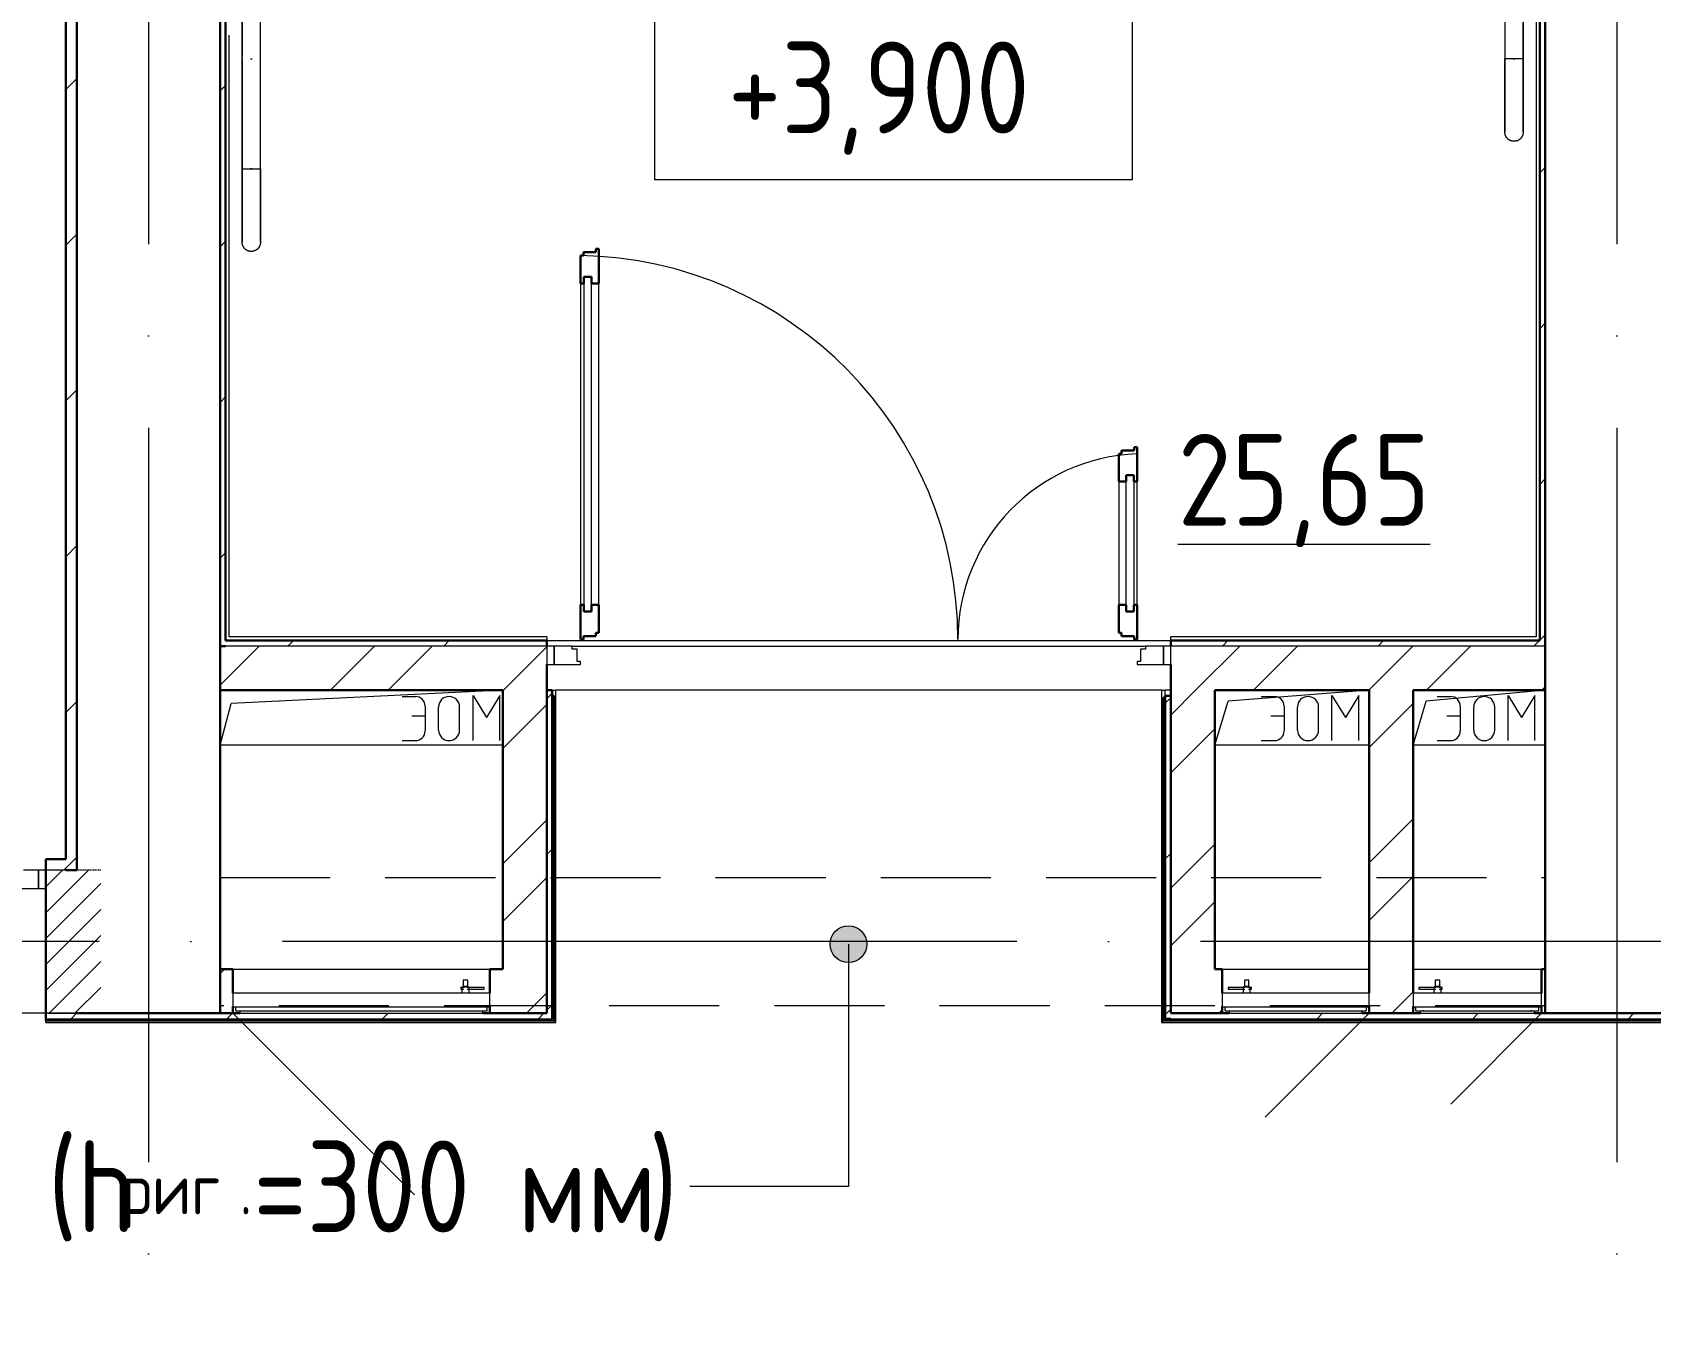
# Model space of a CAD drawing. Header units: millimetres. Extents: x -88595 to 880822, y -1054509 to -148035.
# Drawn here: x 285047 to 289455, y -275309 to -271775 of the extents above; entities that cross this region are included whole.
import ezdxf

# ---------------------------------------------------------------- set-up
doc = ezdxf.new("R2010")
doc.units = ezdxf.units.MM
for name, pattern in [('ADSK_Линия сетки', [25, 20, -2.5, 0, -2.5]), ('ADSK_Сверху', [4.5, 3, -1.5]), ('ADSK_Штриховая_ш2 п1_5', [4.5, 3, -1.5])]:
    doc.linetypes.add(name, pattern=pattern)
for name, color, linetype, lineweight in [('Аннотация', 7, 'Continuous', 20), ('Двери', 7, 'Continuous', 9), ('Лестницы', 7, 'Continuous', 9), ('Линии', 7, 'Continuous', 9), ('Марки помещений', 7, 'Continuous', 20), ('Оборудование', 7, 'Continuous', 18), ('Ограждение', 7, 'Continuous', 9), ('Оси', 7, 'Continuous', 9), ('Отметки', 7, 'Continuous', 9), ('Перекрытие', 7, 'Continuous', 18), ('Стены внутренние', 7, 'Continuous', 18), ('Стены наружные', 7, 'Continuous', 18), ('Стены штриховка', 7, 'Continuous', 9)]:
    doc.layers.add(name, color=color, linetype=linetype, lineweight=lineweight)
doc.layers.add('Двери открывание', color=7, linetype='Continuous', lineweight=9, true_color=0xc0c0c0)
doc.styles.add('GOST Common_2', font='GOST_Common.ttf', dxfattribs={"width": 0.9, "height": 350})
doc.styles.add('GOST Common_4', font='GOST_Common.ttf', dxfattribs={"width": 0.9, "height": 3.5})

# ---------------------------------------------------------------- blocks, each defined once
blk = doc.blocks.new('2 этаж')
at = {"layer": 'Аннотация', "lineweight": 9}
h = blk.add_hatch(color=256, dxfattribs=at)
edge = h.paths.add_edge_path()
edge.add_arc((316604.3, 653549.7), 50, 0, 360)
at = {"layer": 'Двери', "lineweight": 18, "true_color": 0xff0000}
h = blk.add_hatch(dxfattribs=at)
h.set_pattern_fill('FP_2', color=1, style=0, pattern_type=2)
h.set_pattern_definition([(45, (313727.5, 653556.506), (-35.3553, 35.3553), [])])
h.paths.add_polyline_path([(314417.5, 653361.5), (314567.5, 653361.5), (314567.5, 653751.5), (314417.5, 653751.5), (314417.5, 653539.2)])
h.paths.add_polyline_path([(313137.5, 653361.5), (313287.5, 653361.5), (313287.5, 653751.5), (313137.5, 653751.5)])
at = {"lineweight": 18}
for p, q in [((315662.5, 654241.5), (314923, 654204.8)), ((318022.5, 654241.5), (317638.5, 654211.6)), ((318502.5, 654241.5), (318178.5, 654211.6)), ((314892.5, 654091.5), (314923, 654204.8)), ((315388.5, 654224.2), (315425, 654224.2)), ((315451.1, 654198.1), (315451.1, 654130.3)), ((315487.6, 654132.9), (315487.6, 654195.5)), ((315545, 654132.9), (315545, 654195.5)), ((315581.5, 654226.8), (315618.1, 654166.8)), ((315581.5, 654104.2), (315581.5, 654226.8)), ((315654.6, 654226.8), (315618.1, 654166.8)), ((315654.6, 654104.2), (315654.6, 654226.8)), ((317602.5, 654091.5), (317638.5, 654211.6)), ((317728.5, 654224.2), (317765, 654224.2)), ((317791.1, 654198.1), (317791.1, 654130.3)), ((317827.6, 654132.9), (317827.6, 654195.5)), ((317885, 654132.9), (317885, 654195.5)), ((317921.5, 654226.8), (317958.1, 654166.8)), ((317921.5, 654104.2), (317921.5, 654226.8)), ((317994.6, 654226.8), (317958.1, 654166.8)), ((317994.6, 654104.2), (317994.6, 654226.8)), ((318142.5, 654091.5), (318178.5, 654211.6)), ((318208.5, 654224.2), (318245, 654224.2)), ((318271.1, 654198.1), (318271.1, 654130.3)), ((318307.6, 654132.9), (318307.6, 654195.5)), ((318365, 654132.9), (318365, 654195.5)), ((318401.5, 654226.8), (318438.1, 654166.8)), ((318401.5, 654104.2), (318401.5, 654226.8)), ((318474.6, 654226.8), (318438.1, 654166.8)), ((318474.6, 654104.2), (318474.6, 654226.8)), ((315414.6, 654172), (315451.1, 654172)), ((317754.6, 654172), (317791.1, 654172)), ((318234.6, 654172), (318271.1, 654172)), ((315388.5, 654104.2), (315425, 654104.2)), ((317728.5, 654104.2), (317765, 654104.2)), ((318208.5, 654104.2), (318245, 654104.2)), ((315662.5, 654091.5), (314892.5, 654091.5)), ((318022.5, 654091.5), (317602.5, 654091.5)), ((318502.5, 654091.5), (318142.5, 654091.5))]:
    blk.add_line(p, q, dxfattribs=at)
for centre, radius, start, end in [((315425, 654198.1), 26.1, 0, 90), ((315516.3, 654195.5), 28.7, 0, 180), ((317765, 654198.1), 26.1, 0, 90), ((317856.3, 654195.5), 28.7, 0, 180), ((318245, 654198.1), 26.1, 0, 90), ((318336.3, 654195.5), 28.7, 0, 180), ((315425, 654130.3), 26.1, 270, 0), ((315516.3, 654132.9), 28.7, 180, 0), ((317765, 654130.3), 26.1, 270, 0), ((317856.3, 654132.9), 28.7, 180, 0), ((318245, 654130.3), 26.1, 270, 0), ((318336.3, 654132.9), 28.7, 180, 0)]:
    blk.add_arc(centre, radius, start, end, dxfattribs=at)
at = {"layer": 'Аннотация', "lineweight": 20}
for p, q in [((316077, 655631.3), (316077, 656131.3)), ((317377, 656131.3), (317377, 655631.3)), ((317377, 655631.3), (316077, 655631.3))]:
    blk.add_line(p, q, dxfattribs=at)
at = {"layer": 'Аннотация', "lineweight": 9}
for p, q in [((316604.3, 653549.7), (316604.3, 652889.8)), ((316178.2, 652889.8), (316172.1, 652889.8)), ((316604.3, 652889.8), (316178.2, 652889.8))]:
    blk.add_line(p, q, dxfattribs=at)
blk.add_circle((316604.3, 653549.7), 50, dxfattribs=at)
at = {"layer": 'Двери', "lineweight": 30}
for p, q in [((315882.5, 655425.5), (315874.5, 655425.5)), ((315874.5, 655425.5), (315874.5, 655349.5)), ((315916.5, 655434.5), (315882.5, 655434.5)), ((315882.5, 655434.5), (315882.5, 655425.5)), ((315924.5, 655443.5), (315916.5, 655443.5)), ((315916.5, 655443.5), (315916.5, 655434.5)), ((315924.5, 655349.5), (315924.5, 655443.5)), ((315883.5, 655349.5), (315874.5, 655349.5)), ((315883.5, 655367.5), (315883.5, 655349.5)), ((315904.5, 655367.5), (315883.5, 655367.5)), ((315904.5, 655349.5), (315904.5, 655367.5)), ((315924.5, 655349.5), (315904.5, 655349.5)), ((317382.5, 654894.5), (317348.5, 654894.5)), ((317348.5, 654894.5), (317348.5, 654885.5)), ((317390.5, 654903.5), (317382.5, 654903.5)), ((317382.5, 654903.5), (317382.5, 654894.5)), ((317390.5, 654809.5), (317390.5, 654903.5)), ((317348.5, 654885.5), (317340.5, 654885.5)), ((317340.5, 654885.5), (317340.5, 654809.5)), ((317340.5, 654809.5), (317360.5, 654809.5)), ((317360.5, 654809.5), (317360.5, 654827.5)), ((317360.5, 654827.5), (317381.5, 654827.5)), ((317381.5, 654827.5), (317381.5, 654809.5)), ((317381.5, 654809.5), (317390.5, 654809.5)), ((315874.5, 654473.5), (315874.5, 654379.5)), ((315883.5, 654473.5), (315874.5, 654473.5)), ((315883.5, 654455.5), (315883.5, 654473.5)), ((315904.5, 654455.5), (315883.5, 654455.5)), ((315904.5, 654473.5), (315904.5, 654455.5)), ((315924.5, 654473.5), (315904.5, 654473.5)), ((315924.5, 654397.5), (315924.5, 654473.5)), ((317340.5, 654473.5), (317340.5, 654397.5)), ((317340.5, 654473.5), (317360.5, 654473.5)), ((317360.5, 654473.5), (317360.5, 654455.5)), ((317360.5, 654455.5), (317381.5, 654455.5)), ((317381.5, 654473.5), (317390.5, 654473.5)), ((317381.5, 654455.5), (317381.5, 654473.5)), ((317390.5, 654379.5), (317390.5, 654473.5)), ((315874.5, 654379.5), (315882.5, 654379.5)), ((315882.5, 654379.5), (315882.5, 654388.5)), ((315882.5, 654388.5), (315916.5, 654388.5)), ((315916.5, 654388.5), (315916.5, 654397.5)), ((315916.5, 654397.5), (315924.5, 654397.5)), ((317340.5, 654397.5), (317348.5, 654397.5)), ((317348.5, 654397.5), (317348.5, 654388.5)), ((317348.5, 654388.5), (317382.5, 654388.5)), ((317382.5, 654388.5), (317382.5, 654379.5)), ((317382.5, 654379.5), (317390.5, 654379.5))]:
    blk.add_line(p, q, dxfattribs=at)
at = {"layer": 'Двери'}
for p, q in [((315874.5, 655349.5), (315874.5, 654473.5)), ((315883.5, 655367.5), (315883.5, 654455.5)), ((315904.5, 655367.5), (315883.5, 655367.5)), ((315904.5, 654455.5), (315904.5, 655367.5)), ((315924.5, 654473.5), (315924.5, 655349.5)), ((317340.5, 654809.5), (317340.5, 654473.5)), ((317360.5, 654455.5), (317360.5, 654827.5)), ((317360.5, 654827.5), (317381.5, 654827.5)), ((317381.5, 654827.5), (317381.5, 654455.5)), ((317390.5, 654473.5), (317390.5, 654809.5)), ((315883.5, 654455.5), (315904.5, 654455.5)), ((317381.5, 654455.5), (317360.5, 654455.5)), ((315782.5, 654361.5), (315782.5, 654311.5)), ((315802.5, 654361.5), (315782.5, 654361.5)), ((315802.5, 654311.5), (315802.5, 654361.5)), ((315851.5, 654361.5), (315802.5, 654361.5)), ((315802.5, 654361.5), (315802.5, 654311.5)), ((315851.5, 654353.5), (315851.5, 654361.5)), ((315865.5, 654353.5), (315851.5, 654353.5)), ((315865.5, 654319.5), (315865.5, 654353.5)), ((317413.5, 654353.5), (317399.5, 654353.5)), ((317399.5, 654353.5), (317399.5, 654319.5)), ((317413.5, 654361.5), (317413.5, 654353.5)), ((317462.5, 654361.5), (317413.5, 654361.5)), ((317482.5, 654361.5), (317462.5, 654361.5)), ((317462.5, 654361.5), (317462.5, 654311.5)), ((317462.5, 654311.5), (317462.5, 654361.5)), ((317482.5, 654311.5), (317482.5, 654361.5)), ((315782.5, 654311.5), (315802.5, 654311.5)), ((315802.5, 654311.5), (315874.5, 654311.5)), ((315874.5, 654319.5), (315865.5, 654319.5)), ((315874.5, 654311.5), (315874.5, 654319.5)), ((317399.5, 654319.5), (317390.5, 654319.5)), ((317390.5, 654319.5), (317390.5, 654311.5)), ((317390.5, 654311.5), (317462.5, 654311.5)), ((317462.5, 654311.5), (317482.5, 654311.5)), ((314397.5, 653751.5), (314356.5, 653751.5)), ((314417.5, 653751.5), (314397.5, 653751.5)), ((314397.5, 653751.5), (314397.5, 653701.5)), ((314397.5, 653701.5), (314397.5, 653751.5)), ((314417.5, 653701.5), (314417.5, 653751.5)), ((314333.5, 653701.5), (314397.5, 653701.5)), ((314397.5, 653701.5), (314417.5, 653701.5))]:
    blk.add_line(p, q, dxfattribs=at)
at = {"layer": 'Двери', "linetype": 'ADSK_Штриховая_ш2 п1_5'}
for p, q in [((314567.5, 653751.5), (314417.5, 653751.5)), ((314417.5, 653751.5), (314417.5, 653361.5)), ((314417.5, 653361.5), (314567.5, 653361.5))]:
    blk.add_line(p, q, dxfattribs=at)
at = {"layer": 'Двери открывание'}
for centre, radius, start, end in [((315856.5, 654379.5), 1046, 0, 89.014), ((317408.5, 654379.5), 506, 92.0386, 180)]:
    blk.add_arc(centre, radius, start, end, dxfattribs=at)
at = {"layer": 'Лестницы'}
blk.add_line((315851.5, 654361.5), (317413.5, 654361.5), dxfattribs=at)
at = {"layer": 'Линии', "linetype": 'ADSK_Сверху', "ltscale": 100}
for p, q in [((314892.5, 653731.5), (318502.5, 653731.5)), ((318502.5, 653381.5), (314892.5, 653381.5))]:
    blk.add_line(p, q, dxfattribs=at)
at = {"layer": 'Оборудование'}
for p, q in [((315554.9, 653451.8), (315554.9, 653434.4)), ((315567.1, 653451.8), (315554.9, 653451.8)), ((315567.1, 653434.4), (315567.1, 653451.8)), ((317682.9, 653451.8), (317682.9, 653434.4)), ((317695.1, 653451.8), (317682.9, 653451.8)), ((317695.1, 653434.4), (317695.1, 653451.8)), ((318202.9, 653451.8), (318202.9, 653434.4)), ((318215.1, 653451.8), (318202.9, 653451.8)), ((318215.1, 653434.4), (318215.1, 653451.8)), ((314927.5, 653416.5), (314927.5, 653380.1)), ((315627.5, 653416.5), (314927.5, 653416.5)), ((315556.2, 653431.9), (315547.9, 653431.9)), ((315547.9, 653431.9), (315547.9, 653426.9)), ((315547.9, 653426.9), (315556.2, 653426.9)), ((315551.4, 653432.4), (315551.4, 653416.5)), ((315570.7, 653432.4), (315551.4, 653432.4)), ((315554.9, 653434.4), (315552.9, 653432.4)), ((315567.1, 653434.4), (315554.9, 653434.4)), ((315611.7, 653431.9), (315565.8, 653431.9)), ((315565.8, 653426.9), (315611.7, 653426.9)), ((315569.1, 653432.4), (315567.1, 653434.4)), ((315570.7, 653416.5), (315570.7, 653432.4)), ((315611.7, 653426.9), (315611.7, 653431.9)), ((315627.5, 653380.1), (315627.5, 653416.5)), ((317622.5, 653416.5), (317622.5, 653380.1)), ((318022.5, 653416.5), (317622.5, 653416.5)), ((317638.4, 653431.9), (317638.4, 653426.9)), ((317684.2, 653431.9), (317638.4, 653431.9)), ((317638.4, 653426.9), (317684.2, 653426.9)), ((317679.4, 653432.4), (317679.4, 653416.5)), ((317698.7, 653432.4), (317679.4, 653432.4)), ((317682.9, 653434.4), (317680.9, 653432.4)), ((317695.1, 653434.4), (317682.9, 653434.4)), ((317702.1, 653431.9), (317693.8, 653431.9)), ((317693.8, 653426.9), (317702.1, 653426.9)), ((317697.1, 653432.4), (317695.1, 653434.4)), ((317698.7, 653416.5), (317698.7, 653432.4)), ((317702.1, 653426.9), (317702.1, 653431.9)), ((318022.5, 653380.1), (318022.5, 653416.5)), ((318142.5, 653416.5), (318142.5, 653380.1)), ((318492.5, 653416.5), (318142.5, 653416.5)), ((318158.4, 653431.9), (318158.4, 653426.9)), ((318204.2, 653431.9), (318158.4, 653431.9)), ((318158.4, 653426.9), (318204.2, 653426.9)), ((318199.4, 653432.4), (318199.4, 653416.5)), ((318218.7, 653432.4), (318199.4, 653432.4)), ((318202.9, 653434.4), (318200.9, 653432.4)), ((318215.1, 653434.4), (318202.9, 653434.4)), ((318222.1, 653431.9), (318213.8, 653431.9)), ((318213.8, 653426.9), (318222.1, 653426.9)), ((318217.1, 653432.4), (318215.1, 653434.4)), ((318218.7, 653416.5), (318218.7, 653432.4)), ((318222.1, 653426.9), (318222.1, 653431.9)), ((318492.5, 653380.1), (318492.5, 653416.5)), ((314927.5, 653361.5), (315422.5, 652866.5)), ((314928.4, 653379.2), (315626.6, 653379.2)), ((314934.5, 653379.2), (314934.5, 653369.5)), ((314935.5, 653368.5), (315619.5, 653368.5)), ((314946.5, 653367), (314946.5, 653361.5)), ((314946.5, 653361.5), (315608.5, 653361.5)), ((315608.5, 653361.5), (315608.5, 653367)), ((315620.5, 653369.5), (315620.5, 653379.2)), ((317623.4, 653379.2), (318021.6, 653379.2)), ((317629.5, 653379.2), (317629.5, 653369.5)), ((317630.5, 653368.5), (318014.5, 653368.5)), ((317641.5, 653367), (317641.5, 653361.5)), ((317641.5, 653361.5), (318003.5, 653361.5)), ((318022.5, 653361.5), (317739.7, 653078.7)), ((318003.5, 653361.5), (318003.5, 653367)), ((318015.5, 653369.5), (318015.5, 653379.2)), ((318143.4, 653379.2), (318491.6, 653379.2)), ((318149.5, 653379.2), (318149.5, 653369.5)), ((318150.5, 653368.5), (318484.5, 653368.5)), ((318161.5, 653367), (318161.5, 653361.5)), ((318161.5, 653361.5), (318473.5, 653361.5)), ((318170.5, 653368.3), (318170.5, 653369.5)), ((318170.5, 653368.3), (318170.5, 653369.5)), ((318492.5, 653361.5), (318245, 653114)), ((318464.5, 653369.5), (318464.5, 653368.3)), ((318464.5, 653368.3), (318464.5, 653369.5)), ((318473.5, 653361.5), (318473.5, 653367)), ((318485.5, 653369.5), (318485.5, 653379.2))]:
    blk.add_line(p, q, dxfattribs=at)
for points, knots in [([(314927.5, 653380.1), (314927.5, 653380), (314927.5, 653379.9), (314927.6, 653379.7), (314927.8, 653379.5), (314927.9, 653379.3), (314928.1, 653379.3), (314928.2, 653379.2), (314928.3, 653379.2), (314928.4, 653379.2)], [-1, -1, -1, -1, -0.833333, -0.666667, -0.5, -0.333333, -0.25, -0.166667, 0, 0, 0, 0]), ([(314934.5, 653369.5), (314934.5, 653369.4), (314934.5, 653369.2), (314934.6, 653369), (314934.7, 653368.8), (314934.9, 653368.7), (314935, 653368.6), (314935.1, 653368.6), (314935.2, 653368.5), (314935.4, 653368.5), (314935.5, 653368.5)], [-1, -1, -1, -1, -0.833333, -0.666667, -0.541667, -0.416667, -0.333333, -0.25, -0.166667, 0, 0, 0, 0]), ([(314945, 653368.5), (314945.1, 653368.5), (314945.3, 653368.5), (314945.6, 653368.4), (314945.7, 653368.3), (314945.9, 653368.2), (314946.1, 653368.1), (314946.2, 653367.9), (314946.3, 653367.7), (314946.4, 653367.6), (314946.5, 653367.3), (314946.5, 653367.1), (314946.5, 653367)], [-1, -1, -1, -1, -0.833333, -0.75, -0.666667, -0.583333, -0.5, -0.416667, -0.333333, -0.25, -0.166667, 0, 0, 0, 0]), ([(315608.5, 653367), (315608.5, 653367.1), (315608.5, 653367.3), (315608.6, 653367.6), (315608.7, 653367.7), (315608.8, 653367.9), (315608.9, 653368.1), (315609.1, 653368.2), (315609.3, 653368.3), (315609.4, 653368.4), (315609.7, 653368.5), (315609.9, 653368.5), (315610, 653368.5)], [0, 0, 0, 0, 0.166667, 0.25, 0.333333, 0.416667, 0.5, 0.583333, 0.666667, 0.75, 0.833333, 1, 1, 1, 1]), ([(315619.5, 653368.5), (315619.6, 653368.5), (315619.8, 653368.5), (315619.9, 653368.6), (315620, 653368.6), (315620.1, 653368.7), (315620.3, 653368.8), (315620.4, 653369), (315620.5, 653369.2), (315620.5, 653369.4), (315620.5, 653369.5)], [0, 0, 0, 0, 0.166667, 0.25, 0.333333, 0.416667, 0.541667, 0.666667, 0.833333, 1, 1, 1, 1]), ([(315626.6, 653379.2), (315626.7, 653379.2), (315626.8, 653379.2), (315626.9, 653379.3), (315627.1, 653379.3), (315627.2, 653379.5), (315627.4, 653379.7), (315627.5, 653379.9), (315627.5, 653380), (315627.5, 653380.1)], [0, 0, 0, 0, 0.166667, 0.25, 0.333333, 0.5, 0.666667, 0.833333, 1, 1, 1, 1]), ([(317622.5, 653380.1), (317622.5, 653380), (317622.5, 653379.9), (317622.6, 653379.7), (317622.7, 653379.5), (317622.9, 653379.4), (317623, 653379.3), (317623.2, 653379.2), (317623.3, 653379.2), (317623.4, 653379.2)], [0, 0, 0, 0, 0.166667, 0.333333, 0.458333, 0.583333, 0.708333, 0.833333, 1, 1, 1, 1]), ([(317629.5, 653369.5), (317629.5, 653369.4), (317629.5, 653369.2), (317629.6, 653369), (317629.7, 653368.8), (317629.9, 653368.7), (317630, 653368.6), (317630.1, 653368.6), (317630.2, 653368.5), (317630.4, 653368.5), (317630.5, 653368.5)], [0, 0, 0, 0, 0.166667, 0.333333, 0.458333, 0.583333, 0.666667, 0.75, 0.833333, 1, 1, 1, 1]), ([(317640, 653368.5), (317640.1, 653368.5), (317640.3, 653368.5), (317640.6, 653368.4), (317640.7, 653368.3), (317640.9, 653368.2), (317641.1, 653368.1), (317641.2, 653367.9), (317641.3, 653367.7), (317641.4, 653367.6), (317641.5, 653367.3), (317641.5, 653367.1), (317641.5, 653367)], [0, 0, 0, 0, 0.166667, 0.25, 0.333333, 0.416667, 0.5, 0.583333, 0.666667, 0.75, 0.833333, 1, 1, 1, 1]), ([(318003.5, 653367), (318003.5, 653367.1), (318003.5, 653367.3), (318003.6, 653367.6), (318003.7, 653367.7), (318003.8, 653367.9), (318003.9, 653368.1), (318004.1, 653368.2), (318004.3, 653368.3), (318004.4, 653368.4), (318004.7, 653368.5), (318004.9, 653368.5), (318005, 653368.5)], [-1, -1, -1, -1, -0.833333, -0.75, -0.666667, -0.583333, -0.5, -0.416667, -0.333333, -0.25, -0.166667, 0, 0, 0, 0]), ([(318014.5, 653368.5), (318014.6, 653368.5), (318014.8, 653368.5), (318014.9, 653368.6), (318015, 653368.6), (318015.1, 653368.7), (318015.3, 653368.8), (318015.4, 653369), (318015.5, 653369.2), (318015.5, 653369.4), (318015.5, 653369.5)], [-1, -1, -1, -1, -0.833333, -0.75, -0.666667, -0.583333, -0.458333, -0.333333, -0.166667, 0, 0, 0, 0]), ([(318021.6, 653379.2), (318021.7, 653379.2), (318021.8, 653379.2), (318022, 653379.3), (318022.1, 653379.4), (318022.3, 653379.5), (318022.4, 653379.7), (318022.5, 653379.9), (318022.5, 653380), (318022.5, 653380.1)], [-1, -1, -1, -1, -0.833333, -0.75, -0.583333, -0.458333, -0.333333, -0.166667, 0, 0, 0, 0]), ([(318142.5, 653380.1), (318142.5, 653380), (318142.5, 653379.9), (318142.6, 653379.7), (318142.7, 653379.5), (318142.9, 653379.4), (318143, 653379.3), (318143.2, 653379.2), (318143.3, 653379.2), (318143.4, 653379.2)], [0, 0, 0, 0, 0.166667, 0.333333, 0.458333, 0.583333, 0.708333, 0.833333, 1, 1, 1, 1]), ([(318149.5, 653369.5), (318149.5, 653369.4), (318149.5, 653369.2), (318149.6, 653369), (318149.7, 653368.8), (318149.9, 653368.7), (318150, 653368.6), (318150.1, 653368.6), (318150.2, 653368.5), (318150.4, 653368.5), (318150.5, 653368.5)], [0, 0, 0, 0, 0.166667, 0.333333, 0.458333, 0.583333, 0.666667, 0.75, 0.833333, 1, 1, 1, 1]), ([(318160, 653368.5), (318160.1, 653368.5), (318160.3, 653368.5), (318160.6, 653368.4), (318160.7, 653368.3), (318160.9, 653368.2), (318161.1, 653368.1), (318161.2, 653367.9), (318161.3, 653367.7), (318161.4, 653367.6), (318161.5, 653367.3), (318161.5, 653367.1), (318161.5, 653367)], [0, 0, 0, 0, 0.166667, 0.25, 0.333333, 0.416667, 0.5, 0.583333, 0.666667, 0.75, 0.833333, 1, 1, 1, 1]), ([(318473.5, 653367), (318473.5, 653367.1), (318473.5, 653367.3), (318473.6, 653367.6), (318473.7, 653367.7), (318473.8, 653367.9), (318473.9, 653368.1), (318474.1, 653368.2), (318474.3, 653368.3), (318474.4, 653368.4), (318474.7, 653368.5), (318474.9, 653368.5), (318475, 653368.5)], [-1, -1, -1, -1, -0.833333, -0.75, -0.666667, -0.583333, -0.5, -0.416667, -0.333333, -0.25, -0.166667, 0, 0, 0, 0]), ([(318484.5, 653368.5), (318484.6, 653368.5), (318484.8, 653368.5), (318484.9, 653368.6), (318485, 653368.6), (318485.1, 653368.7), (318485.3, 653368.8), (318485.4, 653369), (318485.5, 653369.2), (318485.5, 653369.4), (318485.5, 653369.5)], [-1, -1, -1, -1, -0.833333, -0.75, -0.666667, -0.583333, -0.458333, -0.333333, -0.166667, 0, 0, 0, 0]), ([(318491.6, 653379.2), (318491.7, 653379.2), (318491.8, 653379.2), (318492, 653379.3), (318492.1, 653379.4), (318492.3, 653379.5), (318492.4, 653379.7), (318492.5, 653379.9), (318492.5, 653380), (318492.5, 653380.1)], [-1, -1, -1, -1, -0.833333, -0.75, -0.583333, -0.458333, -0.333333, -0.166667, 0, 0, 0, 0])]:
    blk.add_open_spline(points, degree=3, knots=knots, dxfattribs=at)
at = {"layer": 'Ограждение'}
for p, q in [((315002.5, 655961.5), (315002.5, 658302.4)), ((314952.5, 655961.5), (314952.5, 658279.1)), ((314952.5, 657017.4), (314952.5, 655967.4)), ((315002.5, 655967.4), (315002.5, 657017.4)), ((318392.5, 656261.5), (318392.5, 655961.5)), ((318442.5, 656261.5), (318442.5, 655961.5)), ((318477.5, 656261.5), (318477.5, 654386.5)), ((318392.5, 656255.6), (318392.5, 655961.5)), ((318442.5, 655961.5), (318442.5, 656255.6)), ((314917.5, 655961.5), (314917.5, 656026)), ((314917.5, 654386.5), (314917.5, 655961.5)), ((314952.5, 655962.1), (314952.5, 655661.5)), ((314952.5, 655661.5), (314952.5, 655961.5)), ((315002.5, 655661.5), (315002.5, 655962.1)), ((315002.5, 655661.5), (315002.5, 655961.5)), ((318442.5, 655961.5), (318392.5, 655961.5)), ((318415.2, 655961.5), (318419.8, 655961.5)), ((318417.5, 655961.5), (318415.2, 655961.5)), ((318419.8, 655961.5), (318417.5, 655961.5)), ((314952.5, 655661.5), (314977.5, 655661.5)), ((314975.2, 655661.5), (314979.8, 655661.5)), ((314977.5, 655661.5), (314975.2, 655661.5)), ((314979.8, 655661.5), (314977.5, 655661.5)), ((314977.5, 655661.5), (315002.5, 655661.5)), ((315782.5, 654386.5), (314917.5, 654386.5)), ((315782.5, 654386.5), (315782.5, 654376.5)), ((317482.5, 654376.5), (317482.5, 654386.5)), ((318477.5, 654386.5), (317482.5, 654386.5)), ((315797.5, 654241.5), (315807.5, 654241.5)), ((315807.5, 653336.5), (315807.5, 654241.5)), ((317457.5, 654241.5), (317467.5, 654241.5)), ((317457.5, 654241.5), (317457.5, 653336.5)), ((317467.5, 654226.5), (317467.5, 654241.5)), ((314417.5, 653336.5), (314417.5, 653341.5)), ((314417.5, 653336.5), (315807.5, 653336.5)), ((315807.5, 653336.5), (315802.5, 653341.5)), ((317457.5, 653336.5), (317462.5, 653341.5)), ((317457.5, 653336.5), (320092.5, 653336.5))]:
    blk.add_line(p, q, dxfattribs=at)
at = {"layer": 'Ограждение', "flags": 128}
for points in [[(318392.5, 655961.5), (318392.5, 655953.5), (318392.5, 655945.5), (318392.5, 655937.6), (318392.5, 655929.6), (318392.5, 655921.8), (318392.5, 655914), (318392.5, 655906.2), (318392.5, 655898.6), (318392.5, 655891.1), (318392.5, 655883.6), (318392.5, 655876.3), (318392.5, 655869.2), (318392.5, 655862.1), (318392.5, 655855.3), (318392.5, 655848.6), (318392.5, 655842.1), (318392.5, 655835.7), (318392.5, 655829.6), (318392.5, 655823.7), (318392.5, 655818), (318392.5, 655812.6), (318392.5, 655807.4), (318392.5, 655802.4), (318392.5, 655797.7), (318392.5, 655793.2), (318392.5, 655789), (318392.5, 655785.1), (318392.5, 655781.5), (318392.5, 655778.1), (318392.5, 655775.1), (318392.5, 655772.3), (318392.5, 655769.9), (318392.5, 655767.8), (318392.5, 655765.9), (318392.5, 655764.4), (318392.5, 655763.2), (318392.5, 655762.3), (318392.5, 655761.8), (318392.5, 655761.5), (318392.5, 655761.5)], [(318392.5, 655761.5), (318392.5, 655761.7), (318392.5, 655762.1), (318392.5, 655762.9), (318392.5, 655764.1), (318392.5, 655765.5), (318392.5, 655767.2), (318392.5, 655769.3), (318392.5, 655771.7), (318392.5, 655774.3), (318392.5, 655777.3), (318392.5, 655780.6), (318392.5, 655784.1), (318392.5, 655787.9), (318392.5, 655792.1), (318392.5, 655796.4), (318392.5, 655801.1), (318392.5, 655806), (318392.5, 655811.1), (318392.5, 655816.5), (318392.5, 655822.2), (318392.5, 655828), (318392.5, 655834.1), (318392.5, 655840.3), (318392.5, 655846.8), (318392.5, 655853.4), (318392.5, 655860.3), (318392.5, 655867.2), (318392.5, 655874.4), (318392.5, 655881.6), (318392.5, 655889), (318392.5, 655896.5), (318392.5, 655904.2), (318392.5, 655911.9), (318392.5, 655919.7), (318392.5, 655927.5), (318392.5, 655935.4), (318392.5, 655943.4), (318392.5, 655951.4), (318392.5, 655959.3), (318392.5, 655961.5)], [(318442.5, 655961.5), (318442.5, 655953.5), (318442.5, 655945.5), (318442.5, 655937.6), (318442.5, 655929.6), (318442.5, 655921.8), (318442.5, 655914), (318442.5, 655906.2), (318442.5, 655898.6), (318442.5, 655891.1), (318442.5, 655883.6), (318442.5, 655876.3), (318442.5, 655869.2), (318442.5, 655862.1), (318442.5, 655855.3), (318442.5, 655848.6), (318442.5, 655842.1), (318442.5, 655835.7), (318442.5, 655829.6), (318442.5, 655823.7), (318442.5, 655818), (318442.5, 655812.6), (318442.5, 655807.4), (318442.5, 655802.4), (318442.5, 655797.7), (318442.5, 655793.2), (318442.5, 655789), (318442.5, 655785.1), (318442.5, 655781.5), (318442.5, 655778.1), (318442.5, 655775.1), (318442.5, 655772.3), (318442.5, 655769.9), (318442.5, 655767.8), (318442.5, 655765.9), (318442.5, 655764.4), (318442.5, 655763.2), (318442.5, 655762.3), (318442.5, 655761.8), (318442.5, 655761.5), (318442.5, 655761.5)], [(318442.5, 655761.5), (318442.5, 655761.7), (318442.5, 655762.1), (318442.5, 655762.9), (318442.5, 655764.1), (318442.5, 655765.5), (318442.5, 655767.2), (318442.5, 655769.3), (318442.5, 655771.7), (318442.5, 655774.3), (318442.5, 655777.3), (318442.5, 655780.6), (318442.5, 655784.1), (318442.5, 655787.9), (318442.5, 655792.1), (318442.5, 655796.4), (318442.5, 655801.1), (318442.5, 655806), (318442.5, 655811.1), (318442.5, 655816.5), (318442.5, 655822.2), (318442.5, 655828), (318442.5, 655834.1), (318442.5, 655840.3), (318442.5, 655846.8), (318442.5, 655853.4), (318442.5, 655860.3), (318442.5, 655867.2), (318442.5, 655874.4), (318442.5, 655881.6), (318442.5, 655889), (318442.5, 655896.5), (318442.5, 655904.2), (318442.5, 655911.9), (318442.5, 655919.7), (318442.5, 655927.5), (318442.5, 655935.4), (318442.5, 655943.4), (318442.5, 655951.4), (318442.5, 655959.3), (318442.5, 655961.5)], [(318417.5, 655736.5), (318416.5, 655736.5), (318415.5, 655736.6), (318414.5, 655736.7), (318413.5, 655736.8), (318412.5, 655737), (318411.6, 655737.2), (318410.6, 655737.5), (318409.6, 655737.8), (318408.7, 655738.1), (318407.8, 655738.5), (318406.9, 655738.9), (318406, 655739.3), (318405.1, 655739.8), (318404.2, 655740.3), (318403.4, 655740.9), (318402.6, 655741.5), (318401.8, 655742.1), (318401, 655742.7), (318400.3, 655743.4), (318399.6, 655744.1), (318398.9, 655744.8), (318398.2, 655745.6), (318397.6, 655746.4), (318397, 655747.2), (318396.5, 655748), (318395.9, 655748.9), (318395.5, 655749.7), (318395, 655750.6), (318394.6, 655751.5), (318394.2, 655752.4), (318393.9, 655753.4), (318393.6, 655754.3), (318393.3, 655755.3), (318393.1, 655756.3), (318392.9, 655757.3), (318392.7, 655758.2), (318392.6, 655759.2), (318392.5, 655760.2), (318392.5, 655761.2), (318392.5, 655761.5)], [(318442.5, 655761.5), (318442.5, 655760.5), (318442.4, 655759.5), (318442.3, 655758.5), (318442.2, 655757.5), (318442, 655756.5), (318441.8, 655755.6), (318441.5, 655754.6), (318441.2, 655753.6), (318440.9, 655752.7), (318440.5, 655751.8), (318440.1, 655750.9), (318439.7, 655750), (318439.2, 655749.1), (318438.7, 655748.2), (318438.1, 655747.4), (318437.6, 655746.6), (318436.9, 655745.8), (318436.3, 655745), (318435.6, 655744.3), (318434.9, 655743.6), (318434.2, 655742.9), (318433.4, 655742.2), (318432.6, 655741.6), (318431.8, 655741), (318431, 655740.5), (318430.2, 655739.9), (318429.3, 655739.5), (318428.4, 655739), (318427.5, 655738.6), (318426.6, 655738.2), (318425.6, 655737.9), (318424.7, 655737.6), (318423.7, 655737.3), (318422.7, 655737.1), (318421.8, 655736.9), (318420.8, 655736.7), (318419.8, 655736.6), (318418.8, 655736.5), (318417.8, 655736.5), (318417.5, 655736.5)], [(314952.5, 655661.5), (314952.5, 655653.5), (314952.5, 655645.5), (314952.5, 655637.6), (314952.5, 655629.6), (314952.5, 655621.8), (314952.5, 655614), (314952.5, 655606.2), (314952.5, 655598.6), (314952.5, 655591.1), (314952.5, 655583.6), (314952.5, 655576.3), (314952.5, 655569.2), (314952.5, 655562.1), (314952.5, 655555.3), (314952.5, 655548.6), (314952.5, 655542.1), (314952.5, 655535.7), (314952.5, 655529.6), (314952.5, 655523.7), (314952.5, 655518), (314952.5, 655512.6), (314952.5, 655507.4), (314952.5, 655502.4), (314952.5, 655497.7), (314952.5, 655493.2), (314952.5, 655489), (314952.5, 655485.1), (314952.5, 655481.5), (314952.5, 655478.1), (314952.5, 655475.1), (314952.5, 655472.3), (314952.5, 655469.9), (314952.5, 655467.8), (314952.5, 655465.9), (314952.5, 655464.4), (314952.5, 655463.2), (314952.5, 655462.3), (314952.5, 655461.8), (314952.5, 655461.5), (314952.5, 655461.5)], [(314952.5, 655461.5), (314952.5, 655461.7), (314952.5, 655462.1), (314952.5, 655462.9), (314952.5, 655464.1), (314952.5, 655465.5), (314952.5, 655467.2), (314952.5, 655469.3), (314952.5, 655471.7), (314952.5, 655474.3), (314952.5, 655477.3), (314952.5, 655480.6), (314952.5, 655484.1), (314952.5, 655487.9), (314952.5, 655492.1), (314952.5, 655496.4), (314952.5, 655501.1), (314952.5, 655506), (314952.5, 655511.1), (314952.5, 655516.5), (314952.5, 655522.2), (314952.5, 655528), (314952.5, 655534.1), (314952.5, 655540.3), (314952.5, 655546.8), (314952.5, 655553.4), (314952.5, 655560.3), (314952.5, 655567.2), (314952.5, 655574.4), (314952.5, 655581.6), (314952.5, 655589), (314952.5, 655596.5), (314952.5, 655604.2), (314952.5, 655611.9), (314952.5, 655619.7), (314952.5, 655627.5), (314952.5, 655635.4), (314952.5, 655643.4), (314952.5, 655651.4), (314952.5, 655659.3), (314952.5, 655661.5)], [(315002.5, 655661.5), (315002.5, 655653.5), (315002.5, 655645.5), (315002.5, 655637.6), (315002.5, 655629.6), (315002.5, 655621.8), (315002.5, 655614), (315002.5, 655606.2), (315002.5, 655598.6), (315002.5, 655591.1), (315002.5, 655583.6), (315002.5, 655576.3), (315002.5, 655569.2), (315002.5, 655562.1), (315002.5, 655555.3), (315002.5, 655548.6), (315002.5, 655542.1), (315002.5, 655535.7), (315002.5, 655529.6), (315002.5, 655523.7), (315002.5, 655518), (315002.5, 655512.6), (315002.5, 655507.4), (315002.5, 655502.4), (315002.5, 655497.7), (315002.5, 655493.2), (315002.5, 655489), (315002.5, 655485.1), (315002.5, 655481.5), (315002.5, 655478.1), (315002.5, 655475.1), (315002.5, 655472.3), (315002.5, 655469.9), (315002.5, 655467.8), (315002.5, 655465.9), (315002.5, 655464.4), (315002.5, 655463.2), (315002.5, 655462.3), (315002.5, 655461.8), (315002.5, 655461.5), (315002.5, 655461.5)], [(315002.5, 655461.5), (315002.5, 655461.7), (315002.5, 655462.1), (315002.5, 655462.9), (315002.5, 655464.1), (315002.5, 655465.5), (315002.5, 655467.2), (315002.5, 655469.3), (315002.5, 655471.7), (315002.5, 655474.3), (315002.5, 655477.3), (315002.5, 655480.6), (315002.5, 655484.1), (315002.5, 655487.9), (315002.5, 655492.1), (315002.5, 655496.4), (315002.5, 655501.1), (315002.5, 655506), (315002.5, 655511.1), (315002.5, 655516.5), (315002.5, 655522.2), (315002.5, 655528), (315002.5, 655534.1), (315002.5, 655540.3), (315002.5, 655546.8), (315002.5, 655553.4), (315002.5, 655560.3), (315002.5, 655567.2), (315002.5, 655574.4), (315002.5, 655581.6), (315002.5, 655589), (315002.5, 655596.5), (315002.5, 655604.2), (315002.5, 655611.9), (315002.5, 655619.7), (315002.5, 655627.5), (315002.5, 655635.4), (315002.5, 655643.4), (315002.5, 655651.4), (315002.5, 655659.3), (315002.5, 655661.5)], [(314977.5, 655436.5), (314976.5, 655436.5), (314975.5, 655436.6), (314974.5, 655436.7), (314973.5, 655436.8), (314972.5, 655437), (314971.6, 655437.2), (314970.6, 655437.5), (314969.6, 655437.8), (314968.7, 655438.1), (314967.8, 655438.5), (314966.9, 655438.9), (314966, 655439.3), (314965.1, 655439.8), (314964.2, 655440.3), (314963.4, 655440.9), (314962.6, 655441.5), (314961.8, 655442.1), (314961, 655442.7), (314960.3, 655443.4), (314959.6, 655444.1), (314958.9, 655444.8), (314958.2, 655445.6), (314957.6, 655446.4), (314957, 655447.2), (314956.5, 655448), (314955.9, 655448.9), (314955.5, 655449.7), (314955, 655450.6), (314954.6, 655451.5), (314954.2, 655452.4), (314953.9, 655453.4), (314953.6, 655454.3), (314953.3, 655455.3), (314953.1, 655456.3), (314952.9, 655457.3), (314952.7, 655458.2), (314952.6, 655459.2), (314952.5, 655460.2), (314952.5, 655461.2), (314952.5, 655461.5)], [(315002.5, 655461.5), (315002.5, 655460.5), (315002.4, 655459.5), (315002.3, 655458.5), (315002.2, 655457.5), (315002, 655456.5), (315001.8, 655455.6), (315001.5, 655454.6), (315001.2, 655453.6), (315000.9, 655452.7), (315000.5, 655451.8), (315000.1, 655450.9), (314999.7, 655450), (314999.2, 655449.1), (314998.7, 655448.2), (314998.1, 655447.4), (314997.6, 655446.6), (314996.9, 655445.8), (314996.3, 655445), (314995.6, 655444.3), (314994.9, 655443.6), (314994.2, 655442.9), (314993.4, 655442.2), (314992.6, 655441.6), (314991.8, 655441), (314991, 655440.5), (314990.2, 655439.9), (314989.3, 655439.5), (314988.4, 655439), (314987.5, 655438.6), (314986.6, 655438.2), (314985.6, 655437.9), (314984.7, 655437.6), (314983.7, 655437.3), (314982.7, 655437.1), (314981.8, 655436.9), (314980.8, 655436.7), (314979.8, 655436.6), (314978.8, 655436.5), (314977.8, 655436.5), (314977.5, 655436.5)]]:
    blk.add_lwpolyline(points, dxfattribs=at)
at = {"layer": 'Ограждение'}
blk.add_open_spline([(314975.4, 655961.5), (314976.1, 655961.5), (314977.5, 655961.5), (314978.9, 655961.5), (314979.6, 655961.5)], degree=3, dxfattribs=at)
at = {"layer": 'Оси', "linetype": 'ADSK_Линия сетки', "ltscale": 100}
for p, q in [((314697.5, 662456.5), (314697.5, 631330.4)), ((318697.5, 662456.5), (318697.5, 632600.4)), ((364564.8, 653556.5), (287587.4, 653556.5))]:
    blk.add_line(p, q, dxfattribs=at)
at = {"layer": 'Перекрытие', "color": 49, "ltscale": 100, "true_color": 0x464646}
for p, q in [((315662.5, 654091.5), (314892.5, 654091.5)), ((318022.5, 654091.5), (317602.5, 654091.5)), ((318502.5, 654091.5), (318142.5, 654091.5)), ((314417.5, 653361.5), (313287.5, 653361.5))]:
    blk.add_line(p, q, dxfattribs=at)
at = {"layer": 'Стены внутренние', "lineweight": 30}
for p, q in [((314892.5, 653361.5), (314892.5, 654241.5)), ((318502.5, 654241.5), (318502.5, 653361.5)), ((314417.5, 653751.5), (314417.5, 653361.5)), ((314502.5, 653751.5), (314472.5, 653751.5)), ((318502.5, 653361.5), (318892.5, 653361.5))]:
    blk.add_line(p, q, dxfattribs=at)
at = {"layer": 'Стены внутренние'}
for p, q in [((314472.5, 653751.5), (314417.5, 653751.5)), ((314417.5, 653361.5), (314417.5, 653361.5))]:
    blk.add_line(p, q, dxfattribs=at)
at = {"layer": 'Стены наружные', "lineweight": 30}
for p, q in [((314892.5, 654241.5), (314892.5, 661556.5)), ((318502.5, 654241.5), (318502.5, 661556.5)), ((314907.5, 654376.5), (314907.5, 661541.5)), ((318487.5, 654376.5), (318487.5, 661541.5)), ((314502.5, 653751.5), (314502.5, 659756.5)), ((314472.5, 659726.5), (314472.5, 653781.5)), ((315782.5, 654376.5), (314907.5, 654376.5)), ((315782.5, 654361.5), (315782.5, 654376.5)), ((318487.5, 654376.5), (317482.5, 654376.5)), ((317482.5, 654376.5), (317482.5, 654361.5)), ((314907.5, 654361.5), (314892.5, 654361.5)), ((315782.5, 654311.5), (315782.5, 653361.5)), ((317482.5, 653361.5), (317482.5, 654311.5)), ((314892.5, 654241.5), (315662.5, 654241.5)), ((315662.5, 654241.5), (315662.5, 653481.5)), ((315797.5, 654241.5), (315782.5, 654241.5)), ((315797.5, 654241.5), (315797.5, 653346.5)), ((317602.5, 654241.5), (318022.5, 654241.5)), ((317602.5, 653481.5), (317602.5, 654241.5)), ((318022.5, 654241.5), (318022.5, 653416.5)), ((318142.5, 654241.5), (318502.5, 654241.5)), ((318142.5, 653416.5), (318142.5, 654241.5)), ((315802.5, 654226.5), (315797.5, 654226.5)), ((315802.5, 653341.5), (315802.5, 654226.5)), ((317462.5, 654221.5), (317462.5, 653341.5)), ((317467.5, 654221.5), (317462.5, 654221.5)), ((317482.5, 654226.5), (317467.5, 654226.5)), ((317467.5, 653346.5), (317467.5, 654226.5)), ((314472.5, 653781.5), (314417.5, 653781.5)), ((314417.5, 653781.5), (314417.5, 653751.5)), ((314927.5, 653481.5), (314892.5, 653481.5)), ((314927.5, 653416.5), (314927.5, 653481.5)), ((315662.5, 653481.5), (315627.5, 653481.5)), ((315627.5, 653481.5), (315627.5, 653416.5)), ((317622.5, 653481.5), (317602.5, 653481.5)), ((317622.5, 653416.5), (317622.5, 653481.5)), ((318502.5, 653481.5), (318492.5, 653481.5)), ((318492.5, 653481.5), (318492.5, 653416.5)), ((314417.5, 653361.5), (314417.5, 653341.5)), ((314946.5, 653361.5), (314502.5, 653361.5)), ((314927.5, 653361.5), (314927.5, 653379.9)), ((315782.5, 653361.5), (315608.5, 653361.5)), ((315627.5, 653379.9), (315627.5, 653361.5)), ((317641.5, 653361.5), (317482.5, 653361.5)), ((317622.5, 653361.5), (317622.5, 653379.9)), ((318161.5, 653361.5), (318003.5, 653361.5)), ((318022.5, 653379.9), (318022.5, 653361.5)), ((318022.5, 653361.5), (318142.5, 653361.5)), ((318142.5, 653361.5), (318142.5, 653379.9)), ((318892.5, 653361.5), (318473.5, 653361.5)), ((318492.5, 653379.9), (318492.5, 653361.5)), ((318492.5, 653361.5), (318502.5, 653361.5)), ((314417.5, 653341.5), (315802.5, 653341.5)), ((317462.5, 653341.5), (320102.5, 653341.5)), ((317467.5, 653346.5), (317482.5, 653346.5))]:
    blk.add_line(p, q, dxfattribs=at)
at = {"layer": 'Стены наружные', "linetype": 'Continuous', "lineweight": 9}
for p, q in [((314472.5, 655877.9), (314502.5, 655907.9)), ((314892.5, 655873.6), (314907.5, 655888.6)), ((318487.5, 655650.3), (318502.5, 655665.3)), ((314472.5, 655453.6), (314502.5, 655483.6)), ((314892.5, 655449.4), (314907.5, 655464.4)), ((318487.5, 655226), (318502.5, 655241)), ((314472.5, 655029.4), (314502.5, 655059.4)), ((314892.5, 655025.1), (314907.5, 655040.1)), ((318487.5, 654801.7), (318502.5, 654816.7)), ((314472.5, 654605.1), (314502.5, 654635.1)), ((314892.5, 654600.8), (314907.5, 654615.8)), ((315077.4, 654361.5), (315092.4, 654376.5)), ((315501.7, 654361.5), (315516.7, 654376.5)), ((317623, 654361.5), (317638, 654376.5)), ((318047.3, 654361.5), (318062.3, 654376.5)), ((318471.5, 654361.5), (318486.5, 654376.5)), ((318487.5, 654377.5), (318502.5, 654392.5)), ((314892.5, 654255.4), (314998.6, 654361.5)), ((315192.9, 654241.5), (315312.9, 654361.5)), ((315350, 654241.5), (315470, 654361.5)), ((315664.4, 654241.5), (315782.5, 654359.7)), ((317550.2, 654241.5), (317670.2, 654361.5)), ((317707.4, 654241.5), (317827.4, 654361.5)), ((318021.7, 654241.5), (318141.7, 654361.5)), ((318178.8, 654241.5), (318298.8, 654361.5)), ((315662.5, 654239.7), (315664.4, 654241.5)), ((315782.5, 654218.1), (315797.5, 654233.1)), ((317482.5, 654173.8), (317550.2, 654241.5)), ((318493.1, 654241.5), (318502.5, 654250.9)), ((314472.5, 654180.8), (314502.5, 654210.8)), ((315662.5, 654082.5), (315782.5, 654202.5)), ((317462.5, 654201), (317467.5, 654206)), ((317467.5, 654206), (317482.5, 654221)), ((318022.5, 654085.2), (318142.5, 654205.2)), ((315797.5, 654162.3), (315802.5, 654167.3)), ((317462.5, 654130.3), (317467.5, 654135.3)), ((317482.5, 654016.6), (317602.5, 654136.6)), ((315797.5, 654091.6), (315802.5, 654096.6)), ((317462.5, 654059.6), (317467.5, 654064.6)), ((315797.5, 654020.9), (315802.5, 654025.9)), ((317462.5, 653988.9), (317467.5, 653993.9)), ((315797.5, 653950.2), (315802.5, 653955.2)), ((315662.5, 653768.2), (315782.5, 653888.2)), ((315797.5, 653879.5), (315802.5, 653884.5)), ((317462.5, 653918.2), (317467.5, 653923.2)), ((318022.5, 653770.9), (318142.5, 653890.9)), ((317462.5, 653847.4), (317467.5, 653852.4)), ((315782.5, 653793.8), (315797.5, 653808.8)), ((315797.5, 653808.8), (315802.5, 653813.8)), ((317467.5, 653781.7), (317482.5, 653796.7)), ((317482.5, 653702.3), (317602.5, 653822.3)), ((314467.4, 653751.5), (314472.5, 653756.6)), ((314472.5, 653756.6), (314502.5, 653786.6)), ((317462.5, 653776.7), (317467.5, 653781.7)), ((315662.5, 653611), (315782.5, 653731)), ((315797.5, 653738.1), (315802.5, 653743.1)), ((317462.5, 653706), (317467.5, 653711)), ((318022.5, 653613.7), (318142.5, 653733.7)), ((315797.5, 653667.4), (315802.5, 653672.4)), ((317482.5, 653545.2), (317602.5, 653665.2)), ((317462.5, 653635.3), (317467.5, 653640.3)), ((315797.5, 653596.7), (315802.5, 653601.7)), ((315797.5, 653525.9), (315802.5, 653530.9)), ((317462.5, 653564.6), (317467.5, 653569.6)), ((317462.5, 653493.9), (317467.5, 653498.9)), ((314892.5, 653469.7), (314904.4, 653481.5)), ((315797.5, 653455.2), (315802.5, 653460.2)), ((315727.3, 653361.5), (315782.5, 653416.7)), ((317462.5, 653423.2), (317467.5, 653428.2)), ((318084.6, 653361.5), (318142.5, 653419.4)), ((314486.7, 653346.5), (314501.7, 653361.5)), ((314911, 653346.5), (314926, 653361.5)), ((315335.2, 653346.5), (315350.2, 653361.5)), ((315759.5, 653346.5), (315774.5, 653361.5)), ((315782.5, 653369.5), (315797.5, 653384.5)), ((315797.5, 653384.5), (315802.5, 653389.5)), ((317462.5, 653352.5), (317467.5, 653357.5)), ((317467.5, 653357.5), (317482.5, 653372.5)), ((317613.1, 653361.5), (317622.5, 653370.9)), ((317880.8, 653346.5), (317895.8, 653361.5)), ((318305.1, 653346.5), (318320.1, 653361.5)), ((318729.3, 653346.5), (318744.3, 653361.5)), ((314481.7, 653341.5), (314486.7, 653346.5)), ((314552.4, 653341.5), (314557.4, 653346.5)), ((314623.1, 653341.5), (314628.1, 653346.5)), ((314693.8, 653341.5), (314698.8, 653346.5)), ((314764.5, 653341.5), (314769.5, 653346.5)), ((314835.2, 653341.5), (314840.2, 653346.5)), ((314906, 653341.5), (314911, 653346.5)), ((314976.7, 653341.5), (314981.7, 653346.5)), ((315047.4, 653341.5), (315052.4, 653346.5)), ((315118.1, 653341.5), (315123.1, 653346.5)), ((315188.8, 653341.5), (315193.8, 653346.5)), ((315259.5, 653341.5), (315264.5, 653346.5)), ((315330.2, 653341.5), (315335.2, 653346.5)), ((315400.9, 653341.5), (315405.9, 653346.5)), ((315471.6, 653341.5), (315476.6, 653346.5)), ((315542.4, 653341.5), (315547.4, 653346.5)), ((315613.1, 653341.5), (315618.1, 653346.5)), ((315683.8, 653341.5), (315688.8, 653346.5)), ((315754.5, 653341.5), (315759.5, 653346.5)), ((317522.2, 653341.5), (317527.2, 653346.5)), ((317593, 653341.5), (317598, 653346.5)), ((317663.7, 653341.5), (317668.7, 653346.5)), ((317734.4, 653341.5), (317739.4, 653346.5)), ((317805.1, 653341.5), (317810.1, 653346.5)), ((317875.8, 653341.5), (317880.8, 653346.5)), ((317946.5, 653341.5), (317951.5, 653346.5)), ((318017.2, 653341.5), (318022.2, 653346.5)), ((318087.9, 653341.5), (318092.9, 653346.5)), ((318158.6, 653341.5), (318163.6, 653346.5)), ((318229.4, 653341.5), (318234.4, 653346.5)), ((318300.1, 653341.5), (318305.1, 653346.5)), ((318370.8, 653341.5), (318375.8, 653346.5)), ((318441.5, 653341.5), (318446.5, 653346.5)), ((318512.2, 653341.5), (318517.2, 653346.5)), ((318582.9, 653341.5), (318587.9, 653346.5)), ((318653.6, 653341.5), (318658.6, 653346.5)), ((318724.3, 653341.5), (318729.3, 653346.5))]:
    blk.add_line(p, q, dxfattribs=at)
at = {"layer": 'Стены наружные'}
for p, q in [((315782.5, 654376.5), (317482.5, 654376.5)), ((315851.5, 654361.5), (317413.5, 654361.5)), ((317457.5, 654241.5), (315807.5, 654241.5)), ((317482.5, 654241.5), (317467.5, 654241.5)), ((314927.5, 653481.5), (315627.5, 653481.5)), ((317622.5, 653481.5), (318022.5, 653481.5)), ((318142.5, 653481.5), (318492.5, 653481.5)), ((314502.5, 653361.5), (314417.5, 653361.5))]:
    blk.add_line(p, q, dxfattribs=at)
at = {"layer": 'Стены штриховка'}
for p, q in [((315782.5, 654361.5), (314907.5, 654361.5)), ((318502.5, 654361.5), (317482.5, 654361.5)), ((314417.5, 653346.5), (315797.5, 653346.5)), ((317482.5, 653346.5), (320102.5, 653346.5))]:
    blk.add_line(p, q, dxfattribs=at)
at = {"layer": 'Аннотация', "width": 0.9}
for s, height, style, p in [('. +7.170 (h', 250, 'GOST Common_2', (313321.9, 652764.8)), ('=300', 250, 'GOST Common_2', (314982.8, 652764.8)), (')', 250, 'GOST Common_2', (316060.3, 652764.8)), ('риг', 138.75, 'GOST Common_4', (314623.7, 652814)), ('мм', 250, 'GOST Common_2', (315703.1, 652764.8)), ('.', 138.8, 'GOST Common_4', (314945.2, 652814))]:
    blk.add_text(s, height=height, dxfattribs=dict(at, style=style)).set_placement(p)
at = {"layer": 'Марки помещений', "style": 'GOST Common_2', "width": 0.9}
blk.add_text('%%U25,65', height=250, dxfattribs=at).set_placement((317501.4, 654689.4))
at = {"layer": 'Отметки', "style": 'GOST Common_2', "width": 0.9}
blk.add_text('+3,900', height=250, dxfattribs=at).set_placement((316275.8, 655758))

msp = doc.modelspace()

# ---------------------------------------------------------------- block references
at = {"layer": 'Оборудование', "color": 5, "true_color": 0x0000ff}
msp.add_blockref('2 этаж', (-29334.2, -927808.4), dxfattribs=at)

doc.saveas('drawing.dxf')
